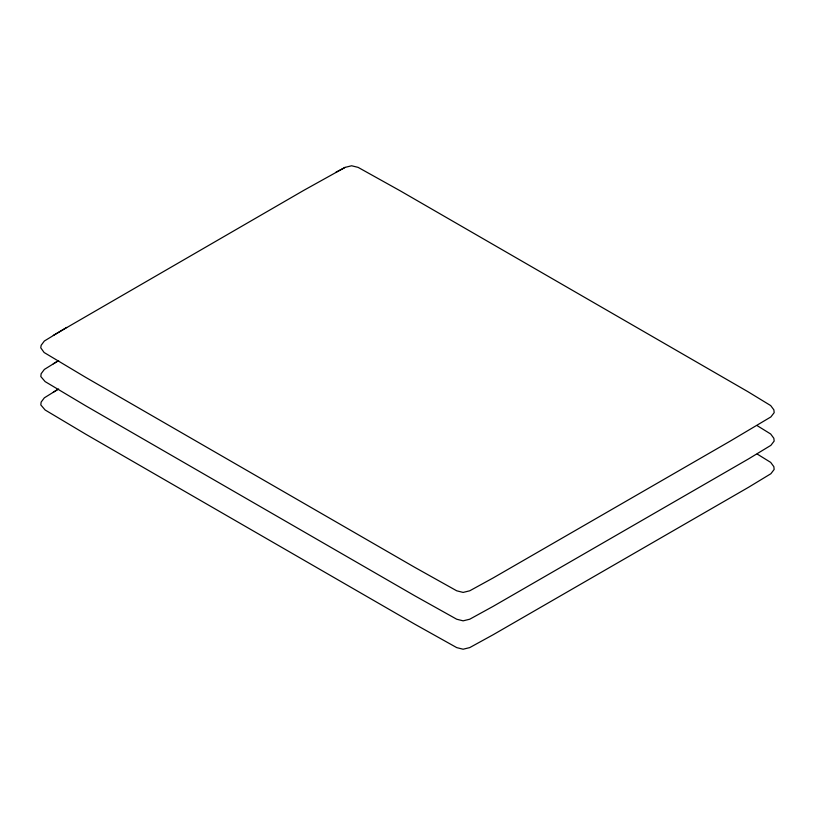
<?xml version="1.0" encoding="UTF-8"?>
<svg xmlns="http://www.w3.org/2000/svg" width="815" height="815" viewBox="0 0 815 815"><rect width="100%" height="100%" fill="white"/><g stroke="black" fill="none" stroke-linecap="round" stroke-linejoin="round"><path stroke-width="1.22" d="M53.321 335.383L303.689 190.415L345.091 167.401L335.953 172.209M66.636 327.426L44.356 341.016L41.157 345.285L40.76 347.822L44.122 352.508L85.697 377.365L414.866 567.403L456.746 590.814L463.134 592.413L469.725 590.804L493.218 577.906L729.945 441.272L770.888 416.934L774.179 412.645L773.863 409.833L770.684 405.575L747.946 391.709L400.318 190.883L358.101 167.37L351.611 165.771L345.102 167.381M53.311 363.806L58.649 360.617M56.979 361.605L44.346 369.44L41.137 373.718L40.821 376.55L45.12 381.603L85.687 405.788L414.845 595.826L456.736 619.237L463.124 620.836L469.705 619.227L493.197 606.329L748.527 458.916L770.868 445.357L774.158 441.078L773.843 438.266L770.674 433.998L757.206 425.664M53.311 392.188L58.649 389M56.979 389.988L44.346 397.822L41.137 402.101L40.821 404.933L45.12 409.986L85.687 434.171L414.845 624.209L456.736 647.619L463.124 649.219L469.705 647.609L493.197 634.712L748.527 487.299L770.868 473.739L774.158 469.46L773.843 466.649L770.674 462.38L757.206 454.047"/></g></svg>
